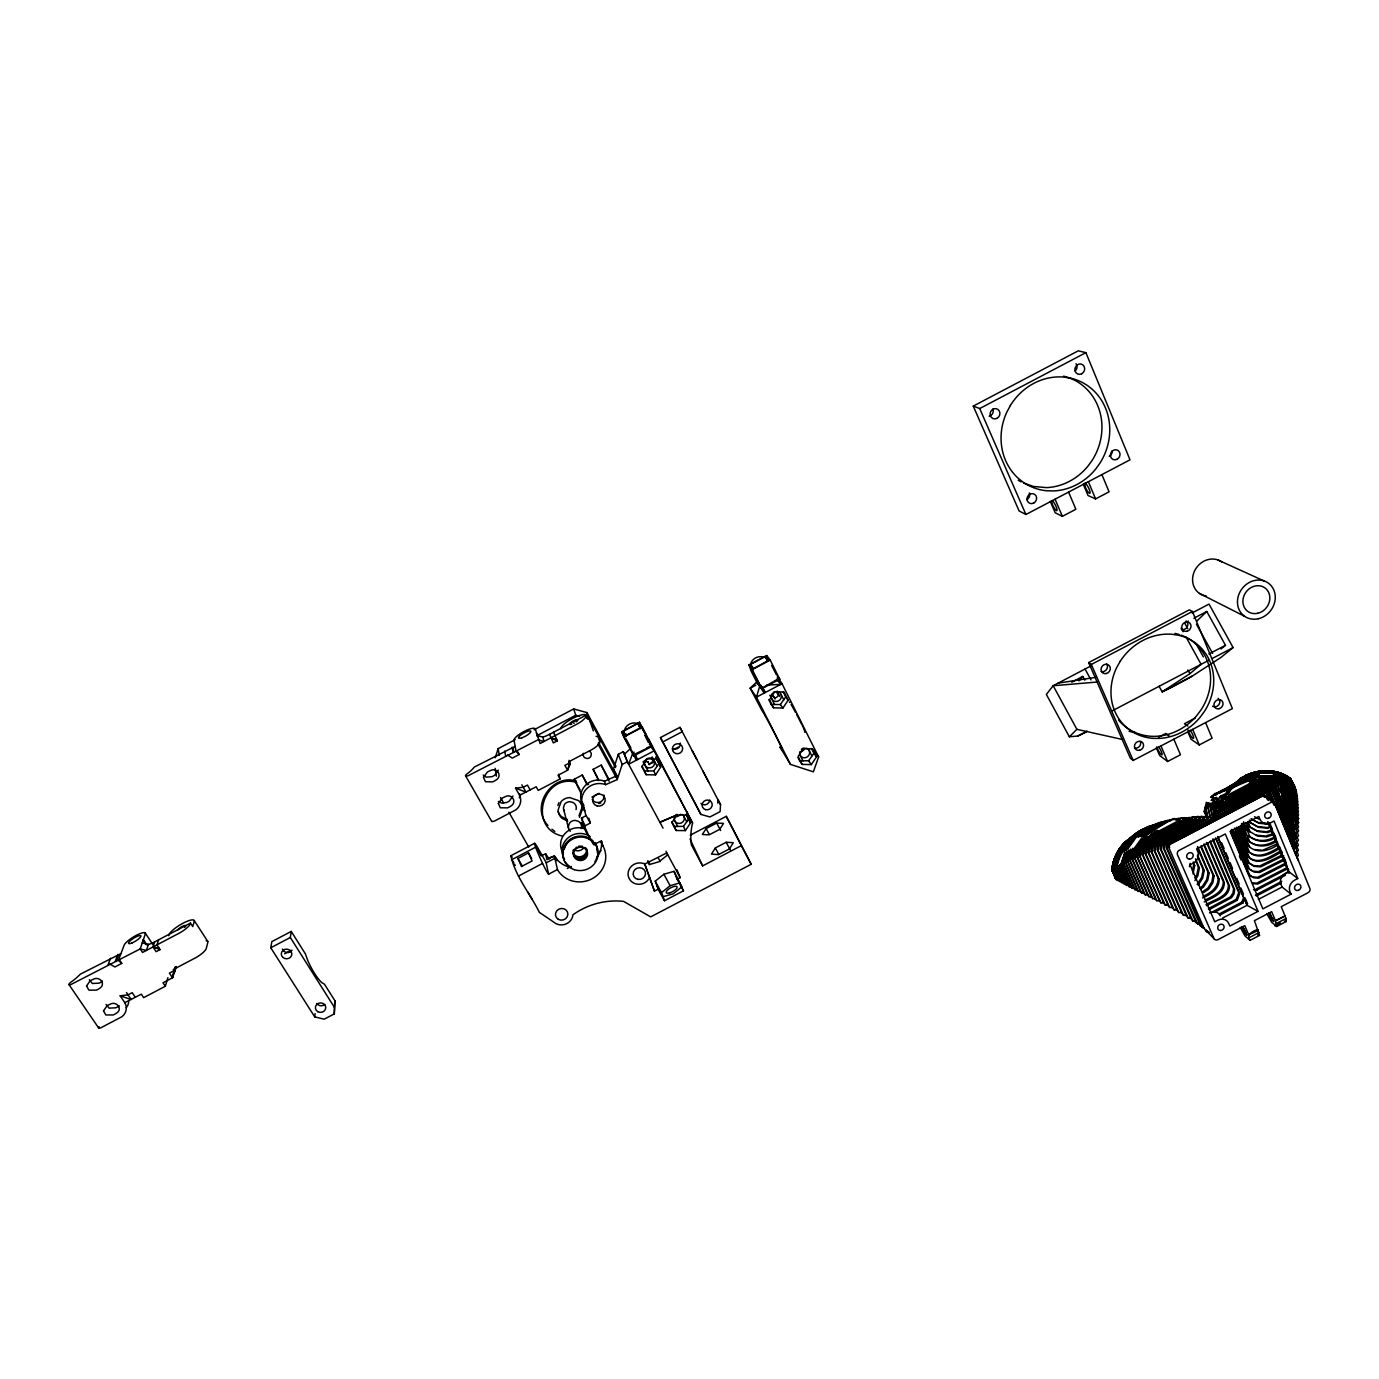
<?xml version="1.0" encoding="UTF-8"?>
<svg xmlns="http://www.w3.org/2000/svg" width="1379" height="1379" viewBox="0 0 1379 1379"><rect width="100%" height="100%" fill="white"/><g stroke="black" fill="none" stroke-linecap="round" stroke-linejoin="round"><path stroke-width="1.5" d="M510.851 855.773C515.367 876.561 530.122 893.626 539.413 912.415L553.789 922.155A11.36 10.601 -13 0 0 572.94 914.829A68.312 63.141 -16.3 0 1 623.532 901.366L650.698 916.88L751.193 864.271L726.268 816.316L690.327 835.174M334.287 1013.91L334.856 1000.671L324.53 984.278L321.6 982.486A21.168 4.654 61.8 0 1 307.776 960.525L305.362 953.837L291.245 931.428L271.835 941.633L270.767 947.769L314.74 1016.892L324.203 1019.184L334.287 1013.91L334.856 1000.671M766.793 685.07L780.738 684.38L777.411 680.037L777.463 676.899L782.031 683.708L818.626 756.95L813.369 771.826L790.477 764.397L779.945 746.918L781.634 749.435A23.064 0.879 62.4 0 0 775.791 735.817A23.064 0.879 62.4 0 0 761.794 710.271L750.159 688.173L756.675 682.036L751.124 671.039A9.998 9.584 -39.7 0 1 763.139 657.059M548.618 874.183L546.118 862.478L537.913 848.016C527.364 829.693 544.774 870.666 548.618 874.183L557.444 869.546A25.736 24.27 -14.5 0 0 591.281 879.164A25.736 24.27 -14.5 0 0 603.571 847.085L600.399 841.259L594.09 844.586C593.28 846.913 577.129 811.335 582.714 818.816M1168.823 844.913L1169.53 847.895A3.43 3.034 -42.8 0 1 1171.305 843.5L1261.906 796.2A3.465 3.017 -45.7 0 1 1266.112 797.476L1260.802 795.528L1170.409 842.724L1168.823 844.913L1168.737 847.447L1203.919 928.015L1200.385 925.912L1199.196 922.93M717.787 803.216L718.011 799.768L720.545 804.698L720.097 811.645L709.961 816.954L700.911 814.42L660.438 737.575L679.968 727.319L720.545 804.698M1115.783 861.272A48.558 42.852 -41.6 0 0 1113.025 871.218L1116.059 879.543L1111.905 869.977A45.093 39.836 -41.6 0 1 1137.675 834.019M168.738 935.738L168.859 935.376A14.755 3.603 -31.6 0 1 179.132 925.464L179.253 925.378A60.676 14.342 -31.4 0 0 180.701 924.516A14.755 3.603 -31.6 0 1 194.215 921.517L192.767 926.602L190.474 923.085L154.655 941.891A12.187 2.948 -31.7 0 1 148.794 944.322L148.329 944.425A12.187 2.948 -31.7 0 1 145.553 943.65L145.571 943.443M109.906 964.042L114.922 966.972L121.783 963.369L118.37 960.387L124.179 945.132A12.411 2.93 -31.7 0 1 136.245 935.358A12.411 2.93 -31.7 0 1 145.295 934.031L140.193 948.924L71.346 984.313A5.068 1.189 -32.2 0 1 69.019 984.175A5.068 1.189 -32.2 0 1 72.811 980.814A28.718 6.671 -32.2 0 0 80.344 974.16L120.852 953.647M314.74 1016.892L315.101 1013.582M185.631 926.033L185.665 925.843A4.723 1.155 -31.6 0 0 182.062 926.567A4.723 1.155 -31.6 0 0 177.632 930.067M334.304 1007.204L290.331 937.496L291.245 931.428M576.06 809.628L576.301 808.025A6.688 6.378 -13.7 0 0 573.199 802.578L570.01 801.699A6.274 5.981 -13.7 0 0 564.373 804.715L563.459 807.818A6.688 6.378 -13.7 0 0 564.27 810.955M581.335 828.555L581.593 826.9A6.895 6.55 -14.1 0 0 578.404 821.315L575.112 820.402A6.481 6.137 -14.1 0 0 569.32 823.522L568.372 826.711A6.895 6.55 -14.2 0 0 570.216 831.261M583.283 753.313L583.11 754.347A4.292 4.12 -16 0 0 585.041 757.898L587.075 758.484A4.016 3.861 -16 0 0 590.695 756.588L591.315 754.589A4.292 4.12 -15.9 0 0 589.385 751.055M1203.833 844.999L1218.157 878.389C1218.209 887.404 1210.676 893.178 1203.04 896.229M1204.005 843.862L1219.191 879.268C1219.277 889.024 1210.572 894.575 1202.54 897.901M625.79 736.42L626.238 734.059M1200.85 846.878L1213.089 875.337L1211.848 881.888L1207.866 888.128L1202.678 891.696M1201.057 845.81L1214.106 876.199L1212.865 882.75L1208.883 889.007L1203.677 892.575M1197.403 847.585L1208.107 872.442L1206.728 879.492L1202.454 886.232L1199.678 888.179M1197.575 846.499L1209.124 873.303L1207.745 880.354L1203.453 887.111L1200.678 889.059M1197.351 856.169L1203.195 869.718L1201.712 877.216L1197.162 884.439M1197.524 855.066L1204.212 870.563L1202.712 878.078L1198.144 885.318M1196.196 861.961L1198.403 867.15L1196.8 875.079L1194.869 878.147M1195.49 858.841L1199.402 867.994L1197.799 875.941L1194.903 880.543M1192.439 870.976L1193.714 864.719L1194.714 865.581L1192.99 873.924M1189.422 866.788L1190.129 863.306M99.15 1026.648A5.016 1.293 -32.7 0 0 101.029 1027.7L121.904 1016.719A12.963 11.549 7.3 0 0 124.8 1002.671L141.313 994.173L143.64 997.655L165.325 986.261L163.015 982.779L172.478 977.797L175.047 967.213M175.167 967.231L172.478 977.797L169.393 973.126L174.013 970.713M1206.487 816.971L1204.177 811.524L1206.401 802.509L1212.951 803.957L1214.175 814.265L1211.158 803.871L1212.279 804.595L1213.124 803.319L1215.106 812.317M1207.452 817.713L1205.125 812.265L1205.987 808.801L1207.608 817.695M1207.349 803.302L1206.711 805.853L1207.849 803.457L1206.401 802.509M498.302 770.154L494.63 775.239A11.98 11.463 -4.4 0 1 491.889 776.687L486.235 777.17L483.202 775.05M512.971 796.011L509.299 801.061A11.911 11.36 -6.7 0 1 506.558 802.492L501.801 803.147L498.336 801.475M1139.519 855.618C1141.088 844.879 1147.949 835.467 1157.515 830.434C1147.052 835.76 1139.537 845.879 1137.761 857.514L1156.843 900.728L1159.48 900.728L1139.519 855.618L1160.98 902.883L1163.704 902.883L1142.312 854.584A27.115 23.943 -42.5 0 1 1159.394 830.813M1136.83 856.669L1139.709 846.447L1146.914 836.398L1138.244 847.844L1135.176 858.565L1152.827 898.677L1155.361 898.66L1136.83 856.669L1137.761 857.514M1134.245 857.721L1137.313 847.016L1144.725 836.674L1135.951 848.447L1132.693 859.617L1148.983 896.729L1151.396 896.678L1134.245 857.721L1135.176 858.565M190.474 923.085L190.112 924.309A12.514 3.051 -31.6 0 1 179.615 932.962L142.554 952.458L140.193 948.924L146.398 950.424L148.432 944.408L142.278 942.908M172.478 977.797L176.322 966.627L174.013 972.54A12.118 3.12 -31.9 0 1 173.375 972.867M1143.415 893.092L1145.277 894.85L1147.587 894.799L1131.78 858.772L1135.038 847.62M1129.435 859.841L1132.849 848.257L1128.108 861.737L1141.726 893.075L1143.915 893.006L1129.435 859.841L1130.349 860.686L1145.277 894.85M1130.349 860.686L1133.779 849.085L1142.191 837.346M758.691 684.277L759.691 686.242L756.45 697.153L790.477 764.397M165.325 986.261L167.893 977.677M1127.195 860.892L1130.746 849.068L1126.005 862.789L1138.347 891.368L1140.416 891.299L1127.195 860.892L1128.108 861.737M1127.936 848.774L1136.917 836.26L1147.69 828.348M1125.109 861.944L1128.711 850.102L1124.04 863.823L1135.141 889.765L1137.072 889.679L1125.109 861.944L1126.005 862.789M1123.144 862.978L1126.781 851.171L1122.213 864.857L1132.107 888.231L1133.9 888.145L1123.144 862.978L1124.04 863.823M1121.299 864.012L1124.971 852.274L1120.506 865.874L1129.263 886.766L1130.901 886.68L1121.299 864.012L1122.213 864.857M1122.885 850.998L1122.385 852.567L1132.228 838.846M495.216 757.76L498.164 748.642L515.16 739.713M1124.092 884.077L1117.559 867.856L1118.11 866.15L1125.454 883.991L1122.299 882.353M158.619 939.823L156.965 944.874L160.085 949.597L156.103 951.682L152.983 946.959L154.655 941.891M583.972 826.383L590.315 823.056L585.713 814.765L584.196 808.973A17.272 16.445 -16.7 0 1 605.64 784.668L617.24 779.583L613.448 769.172L618.292 754.33L623.308 751.693L628.617 764.259L654.146 750.848L642.769 727.957A9.963 9.584 -22.3 0 0 641.304 725.923M617.24 779.583L622.17 764.518L618.292 754.33M1119.938 854.222L1115.783 866.167A47.955 42.335 -41.8 0 1 1141.967 829.624M1121.782 882.836L1116.301 868.822L1116.8 867.357L1122.989 882.75L1120.007 881.112M1113.267 871.373L1117.748 857.342M1117.904 879.957L1120.713 881.595L1114.732 867.701L1118.921 855.049L1124.626 847.085M1119.662 881.664L1115.611 868.546M1118.059 855.894L1113.439 868.098A50.247 44.335 -41.7 0 1 1140.278 830.641L1148.293 826.435L1151.879 826.245M1114.594 869.718L1118.645 880.491L1116.99 878.888L1114.594 869.718L1112.681 867.977A36.268 32.096 -41.6 0 1 1136.244 835.088A34.975 30.959 -41.6 0 0 1113.025 867.529L1115.197 869.787M1113.784 870.838L1116.887 879.612L1112.164 868.77A39.008 34.492 -41.6 0 1 1134.693 835.76A26.115 23.15 -41.8 0 0 1127.712 840.363M1119.627 865.029L1128.091 885.301L1126.574 885.387L1121.851 874.838L1118.972 866.874L1119.627 865.029L1120.506 865.874M557.874 805.491L558.943 802.561M115.353 961.18L117.836 954.458M116.267 961.491L118.749 954.768M628.617 764.259L632.909 752.813L634.168 752.141M107.976 965.059L110.544 958.284M569.079 760.312L570.199 764.173L567.562 770.275L558.03 775.291L560.064 778.945L538.241 790.408L536.19 786.771L519.59 795.321A12.601 11.997 -7.5 0 1 515.867 809.835L494.854 820.884A4.826 1.362 -29.5 0 1 491.613 820.867M1205.315 807.422L1206.229 805.491L1205.487 808.422L1205.315 807.422L1207.711 816.075M1206.263 808.163L1208.435 803.888L1207.314 806.198L1210.159 816.764L1208.28 806.939L1209.59 804.233L1212.831 803.233M1211.158 803.871L1210.228 805.75L1212.193 815.506L1209.659 804.25L1207.849 803.457M1215.657 811.145L1214.365 802.716L1213.124 803.319M649.612 877.544L649.026 878.664A11.325 10.636 -19.1 0 1 634.219 883.318A11.325 10.636 -19.1 0 1 628.979 869.735A11.325 10.636 -19.1 0 1 643.131 863.375L644.803 864.047L654.439 891.144L658.162 889.196L655.232 881.164L663.868 874.252L674.038 871.321L683.467 890.834L664.488 900.763L658.162 889.196M1217.071 808.094L1215.864 802.164L1216.95 802.492L1218.312 808.128M1195.955 920.603L1194.524 920.465L1195.748 922.499L1199.902 924.619L1166.272 847.74L1166.668 844.327L1168.892 841.242L1212.624 818.454L1211.589 817.661L1214.813 815.972L1215.864 816.764L1259.579 793.89L1263.164 793.959L1266.887 796.579L1268.49 800.458M1212.848 817.023L1215.416 818.73L1260.682 794.666L1264.267 794.735M1268.508 798.251L1266.87 794.287A9.601 8.377 -45.6 0 0 1254.873 794.08L1217.088 813.8L1214.589 813.765L1212.831 817.592L1209.073 816.644L1207.59 817.419L1208.625 818.212L1170.874 837.932A9.532 8.412 -42.8 0 0 1163.393 848.309L1195.524 921.396L1193.007 921.155L1189.956 917.414L1190.939 918.328L1188.233 918.138L1185.302 914.518L1186.285 915.432L1183.475 915.277L1180.665 911.76L1181.648 912.674L1178.786 912.553L1176.063 909.14L1177.045 910.054L1174.184 909.968L1171.529 906.641L1172.495 907.554L1169.668 907.485L1167.099 904.262L1168.047 905.158L1165.272 905.141L1162.756 902.004M1215.864 816.764L1255.959 794.856A9.601 8.395 -45.6 0 1 1267.973 795.062L1270.421 801.009M1235.515 783.875L1225.276 789.184L1229.223 788.34L1227.999 787.65A26.304 23.047 -45.2 0 1 1237.084 782.772M1227.844 787.909L1230.43 787.668L1229.465 786.823A27.287 23.891 -45.2 0 1 1236.756 782.686M1229.189 787.288L1231.619 786.995L1230.895 786.03A28.304 24.77 -45.3 0 1 1236.342 782.772M1274.11 805.336L1268.163 792.753A12.273 10.704 -45.6 0 0 1253.632 792.494L1218.519 810.818L1215.813 810.904L1213.554 814.593L1214.589 815.385L1216.054 813.007M1217.088 813.8L1254.718 793.253A12.273 10.722 -45.6 0 1 1269.266 793.528M1230.516 786.668L1232.809 786.323L1232.257 785.272A29.373 25.701 -45.3 0 1 1235.86 782.996M715.339 847.947L711.461 854.118L718.511 854.618L729.474 848.878L733.266 842.69L726.199 842.259L715.339 847.947L718.838 854.532M1215.52 814.92L1214.571 812.145L1217.174 808.077L1220.053 807.904L1252.597 790.908A14.928 13.032 -45.6 0 1 1269.542 791.218L1298.501 860.634M1218.519 810.818L1253.683 791.684A14.945 13.049 -45.6 0 1 1270.645 791.994M1234.222 785.013L1233.033 785.358L1235.205 784.979L1234.791 783.841M706.151 828.589L702.342 834.485L709.134 834.864L719.769 829.296L723.51 823.401L716.684 823.073L706.151 828.589L709.134 834.192M1212.641 911.778L1236.187 899.401L1238.704 892.609L1215.382 837.863M1214.365 912.312L1237.239 900.297L1239.773 893.489L1216.416 838.691M1235.963 783.169L1235.429 783.996L1236.653 783.651M1219.26 913.932L1241.824 902.159L1243.634 897.695L1218.036 837.553M1220.277 914.846L1242.893 903.055L1244.685 898.591L1247.099 905.279L1222.449 918.121M655.542 774.895L660.696 767.069L656.421 759.053L646.975 758.864L641.838 766.707L646.13 774.705L655.542 774.895L653.836 770.93L659.059 763.397L655.646 757.019M1220.053 807.904L1252.804 790.15A17.548 15.324 -45.5 0 1 1272.093 790.495L1296.881 850.912L1298.415 855.342L1296.743 857.841M671.866 821.798L674.365 826.469L683.484 826.349L688.673 818.971L686.173 814.299M690.483 822.953L686.311 815.11L677.003 814.972L671.883 822.677L676.089 830.503L685.38 830.623L690.483 822.953L689.276 820.298M768.792 699.67L771.223 704.514L780.342 704.531L785.72 696.912L783.289 692.051M782.91 708.048L788.167 700.153L784.099 692.017L774.757 691.775L769.499 699.687L773.585 707.806L782.91 708.048L780.342 704.531M798.01 757.657L799.613 760.812L808.594 760.76L813.938 753.296L811.559 748.556M811.317 764.604L816.54 756.864L812.559 748.9L803.336 748.711L798.113 756.485L802.113 764.414L811.317 764.604L808.594 760.76M1219.208 805.974L1222.294 801.544L1216.916 807.439L1219.26 809.645M1216.743 810.559L1215.709 809.766L1218.64 805.319L1220.622 804.285L1221.673 805.06L1252.063 788.65A20.116 17.548 -45.5 0 1 1273.558 789.047L1298.397 850.171L1296.674 852.687M578.99 815.834L582.11 807.267A12.79 12.187 -13.7 0 0 580.163 801.423M579.421 817.419L582.576 808.818A12.825 12.204 -13.7 0 0 578.542 800.596L569.665 797.562A11.997 11.411 -13.7 0 0 561.15 801.527L558.03 810.162A12.825 12.204 -13.8 0 0 562.098 818.368L567.769 821.126M1219.467 803.043L1223.294 797.648L1225.69 796.39M1220.501 803.819L1223.983 798.906L1221.708 800.096L1218.174 805.198L1220.725 806.887M1122.437 848.154L1124.902 844.724M1127.35 842.414L1129.797 839.001L1136.244 835.691M1123.816 847.861L1126.126 844.637M1121.058 852.653L1131.504 837.932L1134.848 836.295M1155.964 825.176C1136.348 827.262 1121.92 847.689 1117.18 865.185A46.696 41.215 -41.9 0 1 1142.95 829.227M1131.125 841.604L1124.075 851.446C1130.694 839.104 1142.312 826.59 1156.653 824.314M1133.435 838.466L1135.624 835.415M1296.708 842.776L1298.466 840.311L1275.368 785.599A24.977 21.805 -45.5 0 0 1249.788 785.116L1226.724 797.165L1250.391 784.617A27.321 23.857 -45.5 0 1 1277.902 785.134L1298.518 835.622L1296.777 838.036L1275.368 785.599M1219.639 805.474L1218.777 802.044L1222.259 801.096M1222.104 799.027L1226.431 793.097L1229.034 791.77M1223.139 799.803L1227.379 793.994L1224.862 795.304L1220.777 800.992L1221.811 801.768M1228.534 794.632L1249.977 783.427A29.58 25.805 -45.4 0 1 1279.298 783.979L1298.587 831.106L1296.846 833.45M1216.95 802.492L1218.777 802.044M1224.724 795.442C1231.843 784.082 1246.409 780.428 1258.32 776.049C1247.857 780.255 1234.912 783.117 1228.31 792.925M1228.172 793.011L1230.568 789.805M1233.515 786.306L1247.702 778.911L1258.82 775.05C1247.081 778.928 1232.895 782.651 1226.017 793.821L1227.051 794.58M1298.639 822.608L1297.001 824.763L1279.522 782.169L1270.542 778.135L1258.941 777.911L1272.455 777.773L1281.901 781.962L1298.639 822.608L1296.398 821.039M1288.193 795.011L1281.987 780.359L1298.639 818.643L1297.053 820.695L1284.418 789.684M1215.864 802.164L1215.071 802.923L1216.967 811.145M1297.087 816.799L1298.587 814.868L1284.245 780.324L1272.851 775.153L1285.297 779.669L1298.501 811.266L1297.07 813.093M1229.723 789.65L1235.256 782.617L1246.702 776.549M1230.878 788.512C1243.772 770.568 1272.334 766.896 1290.623 778.635L1294.605 786.168M1233.154 786.047C1242.255 773.309 1260.63 770.051 1275.196 772.516M1296.932 806.267L1298.208 804.664L1287.159 778.67L1275.454 773.533L1287.952 778.325L1297.984 801.664L1296.777 803.147M1234.257 785.134C1243.168 772.343 1261.682 769.775 1275.971 772.378M1234.084 785.84L1240.117 778.48L1245.461 775.688A47.024 41.025 -45.2 0 1 1287.038 776.498L1290.692 779.014L1294.709 786.513L1292.571 786.082M1296.588 800.216L1297.691 798.855L1288.641 778.084L1276.282 773.257L1287.952 778.325M1297.346 796.252L1296.329 797.493L1287.538 777.36L1289.244 777.963L1297.346 796.252L1295.122 794.752M1239.669 780.273L1242.151 777.308M1296.019 794.959L1296.932 793.856L1293.571 785.53L1289.744 777.963L1288.193 777.342L1290.951 782.91M1295.639 792.632L1296.467 791.649L1290.141 778.066L1276.73 773.033M1078.93 680.916L1082.774 676.434L1084.842 680.192M1295.312 787.874L1294.691 788.598L1289.71 778.29L1290.623 778.635M1293.312 786.116L1288.986 778.066M1090.686 666.074L1053.177 685.725L1046.351 694.43L1069.346 736.782L1076.896 729.336L1122.161 739.42M1196.869 620.998L1206.78 611.483L1225.5 645.303L1221.036 649.026M624.601 754.106L630.961 748.039L626.118 739.023M1216.312 797.252L1214.916 798.562L1210.796 797.321L1214.744 793.563L1218.915 792.77M1212.537 796.459L1214.209 794.873L1210.796 797.321M1215.709 794.287L1214.709 795.235L1216.416 794.149L1214.744 793.563M1216.899 800.199L1215.468 801.544L1211.348 800.32L1214.003 797.786M1219.691 802.819L1216.071 801.733L1222.053 800.699L1215.52 798.734L1221.57 797.734L1219.726 797.165L1220.57 796.631L1224.293 796.7M1211.314 803.871L1214.382 800.94M1215.468 801.544L1212.951 803.957M1216.071 801.733L1217.502 801.027M1159.067 686.259L1162.135 691.844L1189.922 673.676L1201.092 664.333L1186.095 637.132M1192.111 612.948L1209.021 604.088L1233.102 647.578L1220.984 657.421L1192.232 676.106A23.064 1.103 -28.3 0 1 1162.135 691.844L1192.232 676.106M664.488 900.763L661.489 892.627L670.108 885.697L680.261 882.784M1132.952 837.898L1137.468 834.381M102.477 981.107L101.701 981.727A12.359 11.032 9 0 1 98.96 983.158L92.359 983.486L89.307 979.745M1129.194 840.707L1132.193 838.398M119.163 1005.774L118.387 1006.377A12.256 10.929 7.7 0 1 115.664 1007.808L109.113 1008.135L106.08 1004.446M1131.09 839.415L1137.847 834.278M1135.555 836.329L1143.88 830.02M1155.119 829.055C1120.472 852.98 1176.666 814.213 1174.58 818.902L1178.183 818.902M1138.382 834.623L1144.949 829.693L1158.619 822.642L1164.927 822.453M1144.484 830.641L1134.814 837.846L1125.867 850.343C1132.866 837.708 1145.259 825.176 1160.118 823.384M1137.847 836.26L1147.328 829.262L1161.549 821.798M1149.052 828.314L1137.83 837.07L1148.621 829.158L1164.617 820.988L1170.633 820.884M1150.482 828.383L1139.657 836.657L1149.983 829.124L1162.514 822.591M1215.916 793.77L1219.26 791.649L1220.225 792.356L1211.986 796.304M1216.433 794.787L1215.261 794.442L1221.484 790.563L1225.741 790.65M1215.261 794.442L1222.466 791.287L1221.484 790.563M1219.726 797.165L1223.88 797.045L1220.794 796.114L1222.294 795.2L1226.138 795.269M644.889 735.748L646.113 734.99L643.148 730.077M1217.898 793.028L1223.673 789.512L1224.655 790.236L1217.898 793.028L1219.105 793.39M1220.449 792.787L1219.174 792.408L1225.793 788.495L1226.776 789.219M1127.522 841.897L1130.866 839.949M1219.174 792.408L1221.76 792.184L1220.432 791.77L1227.844 787.512L1231.602 787.581M1220.432 791.77L1225.948 789.891M1223.052 791.563L1221.673 791.15L1229.861 786.564L1233.688 786.633M1221.673 791.15L1224.328 790.925L1222.88 790.495L1231.792 785.634M1222.88 790.495L1230.999 787.34M637.994 723.389L640.028 727.991L625.187 735.886L623.291 731.215L637.994 723.389L640.873 728.784M750.538 664.368L765.276 656.525L768.413 660.558L753.537 668.47L750.538 664.368L753.262 669.746M1225.569 790.288L1224.087 789.839L1233.688 784.737M1224.087 789.839L1233.119 786.289M973.264 406.098L1078.24 350.835L1085.894 352.645L1130.004 459.828L1025.924 514.505L1019.098 510.954L973.264 406.098L979.711 408.546L1025.924 514.505M979.711 408.546L1085.894 352.645M1129.039 839.483L1135.848 835.898L1132.435 837.57M534.035 729.784L573.681 708.944L586.902 712.581L616.017 766.259M515.057 746.435L474.342 767.052A27.614 6.998 -29.4 0 1 468.498 772.826A4.878 1.258 -29.3 0 0 465.55 775.739A4.878 1.258 -29.3 0 0 468.791 775.412L538.017 739.816L543.964 741.488L542.843 737.11L536.948 735.455M536.603 735.834L575.75 715.253L579.576 716.304M542.843 737.11L543.257 736.972A11.842 3.051 -28.6 0 0 549.6 734.317L585.644 715.373L587.644 719.08L586.368 715.408A14.376 3.741 -28.5 0 0 570.165 719.804A59.125 14.859 -28.5 0 1 568.769 720.631L568.648 720.717A14.376 3.741 -28.5 0 0 560.943 728.767M517.108 750.814L519.193 754.503L512.281 758.14L507.593 755.02M553.582 732.232L557.323 740.833L553.324 742.936L549.6 734.317M639.425 722.355L621.67 731.784L623.808 737.076L633.909 755.847L651.802 746.453L639.425 722.355L651.802 746.453M766.655 655.525L748.866 664.971L761.863 688.673L779.79 679.244L770.206 660.076L766.655 655.525L768.31 658.817M765.466 656.766L767.327 660.489M623.411 731.508L625.118 735.3L623.946 732.421M640.08 727.336L638.649 724.596M623.808 737.076L641.735 727.543M748.866 664.971L752.244 669.608L770.206 660.076M644.838 735.662L646.113 734.99M1050.333 501.473L1055.194 512.764L1062.399 516.332L1075.879 509.265L1068.587 492.096M1083.239 484.184L1088.031 495.526L1095.598 498.905L1109.078 491.82L1101.89 474.6M581.197 793.701L574.216 779.273L582.266 775.05L587.592 784.737L588.574 784.22M598.658 780.583L593.125 769.344L601.192 765.104L608.897 779.238M755.813 685.191L750.159 688.173L756.45 697.153L782.031 683.708L777.411 680.037M648.337 742.23L649.612 741.557L650.664 746.591L654.146 750.848L692.586 823.022A61.434 57.608 -28.4 0 0 691.344 844.793L702.652 865.891L741.385 845.603L726.268 816.316M757.709 684.208L756.675 682.036L759.691 686.242L760.949 685.57L765.379 692.448L760.812 685.363M650.095 746.884L635.029 754.054M763.156 687.518L777.584 679.192M270.767 947.769L290.331 937.496M662.541 742.057L682.243 731.732L679.968 727.319M622.17 764.518L627.307 761.829L623.308 751.693M598.434 779.049L597.469 779.549A5.033 4.809 -16.3 0 1 597.728 780.1M284.557 953.768L291.072 950.355M673.297 749.693L678.209 747.125M652.819 760.656A5.12 4.895 -22.8 0 1 649.061 764.069L653.749 762.397L651.698 758.071L652.612 759.795M591.919 797.114L599.176 793.304M586.299 815.558L581.593 818.023L582.662 820.712M534.621 843.276L510.885 855.721L512.264 857.135M511.454 859.858L535.311 847.344M528.485 852.894L532.07 860.961L521.469 866.512L517.935 858.445L528.485 852.894L531.673 858.496M541.844 855.652L545.619 853.67A33.32 31.527 -14.1 0 0 549.221 858.738M565.235 861.892A17.668 16.669 -14.5 0 0 571.492 867.512A25.218 23.839 -14.2 0 1 554.306 855.79L546.911 859.686L545.619 853.67M518.504 876.061L542.516 863.461M546.205 862.84L554.892 858.29M567.321 868.46L571.061 866.495M597.262 852.756L601.003 850.791M1088.634 662.592L1189.319 609.846L1192.421 611.5L1232.378 708.599L1133.193 760.45L1130.384 758.26L1088.634 662.592L1091.323 664.454L1133.193 760.45M683.467 890.834L677.192 879.233L680.157 877.682L676.968 869.77M1091.323 664.454L1192.421 611.5M1071.742 682.209L1082.774 676.434M1188.353 621.136L1184.664 623.067L1187.767 628.703M1193.869 618.24L1206.78 611.483M1208.883 654.008L1225.5 645.303M1112.594 710.65L1208.625 660.386M1212.4 658.421L1233.102 647.578M1069.346 736.782L1077.723 736.024L1087.117 731.111M1158.498 737.282L1165.789 733.473L1169.185 735.886M1195.369 717.994L1184.44 723.716L1187.905 726.078M1156.343 747.832L1159.653 755.52L1167.617 761.484L1180.476 754.761L1173.839 739.196M1187.698 731.439L1190.956 739.161L1199.247 744.936L1212.107 738.213L1205.591 722.613M1140.399 830.796L1139.571 831.227A51.264 45.231 -41.7 0 0 1112.491 869.029L1115.025 876.785M1142.898 830.434L1149.224 827.228M1242.203 778.566L1246.513 776.429M1146.087 829.434L1154.102 825.263M1238.859 780.997L1245.271 777.635M1234.929 784.754L1247.461 778.221L1259.32 774.171L1246.633 778.17M1165.583 821.781L1151.431 829.175L1141.691 836.226L1151.982 828.52L1167.823 820.246L1171.702 820.195M1168.789 821.039L1152.93 829.313L1143.794 835.864L1153.534 828.745L1171.15 819.54L1178.649 819.505M1179.269 819.126L1181.786 817.799L1189.336 818.73M1183.148 818.609L1189.663 817.471M1191.128 817.816L1193.266 816.696L1198.661 816.971M1202.16 816.833L1197.213 816.506L1195.214 817.54L1196.231 818.35L1166.203 834.019A17.41 15.376 -42.7 0 0 1154.223 850.688L1181.648 912.674M1196.231 818.35L1165.496 833.847A19.978 17.634 -42.6 0 0 1152.103 852.463L1178.786 912.553M1221.673 805.06L1251.718 789.374A17.531 15.307 -45.6 0 1 1270.99 789.736L1272.093 790.495M1205.677 816.799L1201.178 816.42L1199.351 817.385L1200.368 818.178L1167.858 835.157A14.824 13.083 -42.7 0 0 1157.309 849.826L1186.285 915.432M1200.368 818.178L1167.186 834.847A17.444 15.393 -42.6 0 0 1155.171 851.532L1183.475 915.277M1209.159 816.885L1205.143 816.471L1203.488 817.333L1204.505 818.143L1169.426 836.45A12.187 10.756 -42.7 0 0 1160.377 849.016L1190.939 918.328M1204.505 818.143L1168.84 835.984A14.841 13.1 -42.7 0 0 1158.257 850.671L1188.233 918.138M1208.625 818.212L1170.409 837.277A12.204 10.773 -42.7 0 0 1161.342 849.86L1193.007 921.155M1212.624 818.454L1171.857 838.76A9.55 8.429 -42.8 0 0 1164.376 849.154L1197.748 924.344M1171.392 843.569L1261.906 796.304L1264.44 796.355M1275.523 836.329C1267.439 841.569 1256.614 842.19 1248.874 835.95C1255.597 841.621 1265.215 843.086 1273.093 838.966M1275.868 840.242C1267.766 845.672 1256.683 847.585 1248.684 840.914L1247.219 837.449M1276.92 843.965L1262.647 850.274L1254.718 849.567M1277.833 844.879C1269.145 850.826 1257.096 854.153 1248.529 846.068L1240.359 826.607M1279.126 847.24C1270.111 852.567 1257.993 859.72 1248.409 851.412L1238.721 828.365M1279.85 848.257C1270.662 854.118 1257.786 860.53 1248.409 851.412M1281.263 850.705C1271.472 855.48 1258.958 865.96 1248.357 856.928L1236.325 828.348M1281.746 851.86C1271.955 857.204 1258.613 866.926 1248.357 856.928M1281.539 855.29L1259.579 866.046L1253.27 865.529L1248.374 862.633L1235.084 831.089M1283.625 855.618L1260.665 866.891L1254.338 866.374L1248.374 862.633M1205.384 899.918C1213.175 896.212 1223.518 891.903 1223.276 881.646L1206.522 842.517M1283.711 859.065L1258.579 871.614L1252.89 871.166L1248.495 868.494L1231.947 829.262M1204.246 901.935C1212.434 897.643 1224.5 893.799 1224.311 882.508L1207.539 843.345M1285.4 859.617L1259.648 872.476L1253.959 872.028L1249.564 869.339L1232.998 830.072M1205.953 904.676C1213.951 899.384 1228.465 897.195 1228.43 885.077L1210.072 842.138M1285.952 862.961L1257.614 877.32L1252.597 876.941L1248.719 874.493L1242.927 860.806M1206.659 905.727C1214.709 900.332 1229.465 898.212 1229.482 885.956L1210.262 841.018M1285.676 864.53L1258.699 878.182L1253.666 877.802L1249.788 875.372L1230.757 830.313M1208.383 908.606L1230.464 896.85L1232.998 892.954L1233.602 888.731L1212.762 839.932M1286.452 867.925L1256.734 883.146L1252.408 882.836M1209.038 909.709L1231.499 897.746L1234.05 893.851L1234.636 889.61L1212.968 838.794M1297.742 878.526L1288.676 871.545L1285.693 873.097A8.826 7.619 -43.4 0 0 1280.953 884.301L1282.091 887.042L1291.072 894.161L1262.871 908.864L1230.154 831.416L1258.803 816.471L1259.992 819.316A9.067 7.895 -45.2 0 0 1270.99 822.608L1274.024 821.022L1297.742 878.526L1294.743 880.095A8.912 7.688 -43.3 0 0 1289.917 891.386L1291.072 894.161M1288.969 871.976L1255.976 889.076L1257.062 889.972L1285.435 875.269M1281.78 881.336L1255.424 895.074L1256.51 895.954L1281.022 883.181M1258.372 899.401L1282.091 887.042M1258.062 911.364L1229.878 926.05L1228.689 923.309A8.877 7.705 -40.9 0 0 1217.795 920.207L1214.778 921.775L1190.077 864.823L1193.128 863.237A9.015 7.929 -42.7 0 0 1197.851 851.757L1196.627 848.912L1225.276 833.967L1258.062 911.364L1247.047 905.313L1217.76 836.467M1248.547 934.686C1273.351 925.068 1241.962 930.687 1250.012 940.375L1259.544 935.41L1254.407 920.672L1271.662 911.674L1275.541 920.913L1285.125 915.932L1275.334 920.741L1276.713 926.481L1271.524 922.103L1266.749 913.553M1249.702 937.392L1259.268 932.411M1276.471 923.447L1286.038 918.466L1281.246 906.675L1307.981 892.747A3.43 2.948 -43.3 0 0 1309.843 888.421L1275.075 803.785A3.499 3.051 -45.6 0 0 1270.835 802.509L1179.286 850.291A3.465 3.051 -42.7 0 0 1177.476 854.721L1213.916 938.409A3.413 2.965 -40.6 0 0 1218.105 939.582L1244.823 925.671L1248.753 934.876M1274.817 925.947L1280.505 922.982M1276.713 926.481L1286.245 921.5L1286.038 918.466M644.803 864.047L666.746 852.894L680.157 877.682M1214.916 818.643L1169.875 842.069L1167.651 845.172L1167.255 848.585L1202.402 927.774M1211.348 800.32L1214.916 798.562M1215.52 798.734L1216.899 798.062M1136.279 835.536L1132.435 837.346L1133.314 838.122M582.145 803.561A17.169 16.376 -16.6 0 1 604.467 781.186L615.982 776.153M659.972 822.418L677.003 814.972L659.817 822.143M1246.202 776.894L1258.579 772.723L1273.61 772.481M1247.064 777.17L1257.993 773.516M1246.875 776.808L1259.941 772.499M1273.248 833.571L1265.543 836.088L1256.321 835.174M1274.334 834.381L1266.629 836.898L1257.407 835.984L1249.115 831.175L1246.65 825.59M1254.321 774.084L1260.044 772.223M1247.478 780.842C1284.056 767.241 1224.69 789.34 1227.999 791.012L1223.414 797.183L1224.449 797.958M649.268 743.936L650.647 743.488M1220.794 796.114L1225.707 795.717M646.975 747.763L650.664 746.591M1248.46 775.791L1260.113 772.068M1272.421 829.813L1266.422 831.727L1256.855 830.744L1249.357 826.607L1247.65 822.78M1271.507 831.261L1267.508 832.537L1257.941 831.554L1250.425 827.4L1247.84 821.643M1248.305 775.774L1254.218 773.895M1270.542 826.538L1267.249 827.555L1257.372 826.521L1249.615 822.229L1258.458 827.314L1268.335 828.365M1231.792 786.013L1234.015 785.651M1234.239 784.685L1235.498 784.341M1220.243 797.062L1223.949 796.355M1058.072 683.157L1095.771 677.33M124.8 1002.671L120.18 995.828L128.04 994.845L132.194 992.673L135.314 997.31M519.59 795.321L515.539 788.15L523.244 787.254L527.433 785.065L530.174 789.926M648.182 762.122L646.613 761.604A5.085 4.878 -22.8 0 1 644.131 760.898M773.033 695.74L775.067 698.722L773.033 695.74L771.844 695.861A5.102 4.878 -38.3 0 1 770.551 695.671M774.722 698.05L774.826 698.033A5.137 4.895 -38.3 0 0 778.635 694.602L776.929 692.31A5.102 4.878 -38.3 0 0 777.204 691.034M1223.518 794.718L1224.483 794.149M1097.115 682.036L1053.177 685.725L1076.896 729.336M1115.939 879.371L1112.905 869.994L1115.301 875.613M1115.68 878.647L1112.388 870.528A50.282 44.369 -41.6 0 1 1120.955 849.912M1179.166 819.712L1175.563 819.695L1178.131 818.316L1185.026 818.385M1180.114 819.919L1158.688 831.106A29.373 25.925 -42.4 0 0 1140.45 856.462M1270.455 772.55L1276.678 772.671M1259.82 772.912L1273.058 772.998M1273.213 776.773L1259.406 776.791L1271.352 777.032L1281.901 781.962M653.836 770.93L644.579 770.999L642.028 766.224M1193.231 817.144L1187.095 818.178L1192.732 818.333L1191.732 817.523M1253.459 889.714L1257.062 889.972M1253.477 883.715L1257.82 884.025L1288.072 868.511L1288.693 870.028M1268.025 823.591L1257.872 822.47L1251.494 818.954M1269.111 824.383L1258.958 823.263L1250.96 818.867M1211.589 817.661L1213.606 817.919M553.979 856.859L552.927 856.704A3.965 3.741 -12.2 0 0 549.342 858.583M576.353 780.962C551.824 773.412 529.708 806.508 547.963 825.469M576.801 782.462C542.947 772.343 527.123 827.728 562.029 836.019M1200.385 925.912L1203.298 926.395M1129.091 731.353L1135.331 732.542M1209.038 932.083L1205.263 929.705L1205.729 930.842A3.361 2.93 -40.7 0 0 1208.9 932.359M159.309 948.407L152.983 946.959L160.085 949.597M1284.314 921L1286.245 921.5M556.651 739.592L550.583 738.006L557.323 740.833M1213.468 802.526L1216.674 803.492M1211.589 804.319L1210.676 803.785M1225.276 789.184L1226.81 789.65M1257.7 934.859L1259.544 935.41M1250.012 940.375L1244.996 935.927L1240.238 927.377M120.18 995.828L131.16 999.499L126.472 992.518M567.355 819.54L561.701 816.782A12.79 12.187 -13.8 0 1 558.219 811.645M1290.692 779.014L1293.657 785.53M515.539 788.15L525.985 792.132L521.865 784.823M1278.592 773.412L1287.934 776.601A49.489 43.163 -45.1 0 0 1271.49 771.085M1289.313 777.859L1295.915 789.667L1293.709 788.185M519.193 754.503L516.056 751.348L514.039 740.178A12.032 3.051 -28.8 0 1 523.986 731.508A12.032 3.051 -28.8 0 1 535.293 729.008L540.085 743.522L577.405 723.906A12.187 3.172 -28.4 0 0 585.954 716.253L585.644 715.373M1276.316 772.343L1287.09 776.618M1287.159 778.67L1274.575 773.929L1286.262 779.118L1298.38 807.87L1297.018 809.594L1289.813 791.891M1286.262 779.118L1273.662 774.446L1285.297 779.669M1284.245 780.324L1273.937 775.894L1259.906 775.791L1272.127 776.032L1283.108 781.1M1023.804 483.098L1033.405 486.459L1046.609 487.614A57.435 52.695 -62 0 0 1088.307 465.706L1092.444 459.879A57.435 52.695 -62 0 0 1063.554 376.157M1295.312 825.038L1296.932 829.02L1298.622 826.779L1280.626 782.927C1271.541 776.394 1257.338 777.911 1249.615 782.341C1258.993 777.549 1270.645 777.722 1279.298 783.979M1217.64 559.857L1264.009 580.904M1199.454 593.435L1244.582 616.292M1254.511 816.713L1259.423 819.419M1248.684 840.914C1256.7 848.275 1268.456 846.913 1276.92 841.087L1279.212 847.12M1267.37 770.809A49.489 43.163 -45.1 0 0 1245.099 775.774A48.299 42.128 -45.1 0 1 1287.538 776.498L1290.434 778.29M1293.605 785.771L1294.709 786.513M1279.522 782.169L1280.626 782.927M1277.902 785.134L1276.799 784.375A27.287 23.822 -45.5 0 0 1249.322 783.858M1276.489 786.358A24.994 21.823 -45.5 0 0 1250.874 785.875L1225.017 799.682L1250.339 786.461A22.564 19.702 -45.5 0 1 1273.92 786.909L1298.432 845.172L1296.656 847.671L1295.536 844.569M1275.023 787.668A22.598 19.72 -45.5 0 0 1251.425 787.237L1223.328 802.319L1250.977 787.892A20.082 17.531 -45.5 0 1 1272.455 788.288L1273.558 789.047M1296.398 817.075L1298.639 818.643M1229.465 786.823L1230.844 787.271M1227.844 787.512L1228.844 788.236M1229.551 791.684L1228.517 790.925C1234.929 780.186 1248.357 776.377 1259.665 773.447L1247.254 777.635L1232.481 785.547L1227.276 792.304L1228.327 793.063M1220.156 802.664L1222.242 804.216M1249.115 831.175L1250.167 831.985L1246.064 822.453M1209.28 805.026L1210.228 805.75M1293.261 786.495L1289.727 779.238M1215.813 810.904L1217.898 812.49M1207.314 806.198L1208.28 806.939M1214.571 812.145L1215.623 812.955M1214.589 813.765L1216.674 815.368M1213.589 816.644L1215.657 818.247M1213.33 817.109L1215.416 818.73M1204.177 811.524L1205.125 812.265M1248.529 846.068L1249.598 846.896L1240.6 825.469M1209.073 816.644L1211.141 818.264M1205.143 816.471L1207.211 818.075M1201.178 816.42L1203.229 818.023M551.945 829.193L554.841 831.468M1197.213 816.506L1199.247 818.109M1193.266 816.696L1195.283 818.299M1273.076 918.845L1268.559 912.95L1271.317 919.483L1273.713 921.5L1269.421 913.174L1270.955 915.122M1218.157 878.389L1219.191 879.268M1213.089 875.337L1214.106 876.199M1208.107 872.442L1209.124 873.303M1263.336 795.58L1265.146 797.131M1241.824 902.159L1242.893 903.055M1203.195 869.718L1204.212 870.563M1198.403 867.15L1199.402 867.994M1236.187 899.401L1237.239 900.297M1160.377 849.016L1161.342 849.86M1157.291 849.826L1158.257 850.671M1154.223 850.688L1155.171 851.532M1246.357 932.756L1241.927 926.826L1244.72 933.342L1247.03 935.393L1242.755 927.067L1244.616 929.498M1174.184 909.968L1149.086 853.429A22.443 19.806 -42.5 0 1 1163.773 832.985L1192.128 818.609L1164.514 833.037A19.944 17.617 -42.6 0 0 1151.155 851.619L1152.103 852.463M1134.314 837.501L1133.452 836.725A29.149 25.822 -41.8 0 0 1118.024 852.843M1169.668 907.485L1146.121 854.411A24.839 21.926 -42.5 0 1 1162.066 832.244L1188.095 818.971L1162.807 832.175A22.409 19.789 -42.6 0 0 1148.138 852.584L1149.086 853.429M1165.272 905.141L1143.243 855.428A27.149 23.96 -42.4 0 1 1160.36 831.623L1184.13 819.402L1161.101 831.434A24.805 21.892 -42.5 0 0 1145.191 853.567L1146.121 854.411M1142.312 854.584L1143.243 855.428M1131.78 858.772L1132.693 859.617M1203.919 928.015L1202.919 927.084L1214.434 939.168M1198.903 923.689L1199.902 924.619M1194.524 920.465L1195.524 921.396M1159.48 900.728L1158.532 899.832L1160.98 902.883M1154.43 897.763L1155.361 898.66M1154.947 898.953L1156.843 900.728M1152.827 898.677L1150.465 895.798L1150.965 896.919M1117.18 865.185L1118.972 866.874M1147.587 894.799L1146.656 893.92L1148.983 896.729M1115.783 866.167L1117.559 867.856M1143.001 892.127L1143.915 893.006M1140.416 891.299L1139.502 890.438L1141.726 893.075M1141.088 830.106A49.144 43.37 -41.8 0 0 1114.542 867.15L1116.301 868.822M1138.347 891.368L1136.158 888.817L1136.52 889.627M1135.141 889.765L1133.331 888.024M1136.313 835.002A37.612 33.268 -41.6 0 0 1112.388 868.391L1114.249 870.718M1132.107 888.231L1130.297 886.49M1135.141 835.467A41.939 37.078 -41.6 0 0 1111.905 869.442L1114.99 876.182M1128.091 885.301L1127.177 884.439L1129.263 886.766M1111.905 869.977L1113.56 871.494M1126.574 885.387L1124.781 883.663M1117.748 879.647L1118.645 880.491M1115.266 877.527L1116.887 879.612M1115.042 878.078L1117.748 880.56M1118.593 720.097C1127.781 731.353 1142.553 737.213 1156.947 736.265A54.35 48.679 -49.1 0 0 1196.972 715.339L1201.006 709.909A54.35 48.679 -49.1 0 0 1180.958 635.116M771.602 665.419L776.48 674.934M777.584 676.382L779.79 679.244M777.842 679.054L778.514 679.933M538.396 736.972L536.31 733.076M785.72 696.912L788.167 700.153M781.014 694.275L783.789 699.808M813.8 750.348L818.626 756.95M813.938 753.296L816.54 756.864M809.301 750.728L811.852 755.916M753.865 674.831L752.986 672.383M762.501 687.104L763.139 688M774.515 704.393L769.878 695.171M771.223 704.514L773.585 707.806M800.268 755.468L802.992 760.88M799.613 760.812L802.113 764.414M68.984 984.623L98.667 1027.993M119.421 959.836L121.783 963.369M145.329 933.152L152.828 944.494M143.364 939.633L146.605 944.529M143.261 939.909L145.553 943.65M174.788 971.867L173.254 969.54L195.784 957.698A12.445 3.206 -31.8 0 0 206.143 948.959L207.815 942.478A14.704 3.758 -31.7 0 0 206.195 940.771M194.18 920.5L207.746 941.426M759.691 686.242L764.104 693.12M765.897 657.766L767.396 660.11M582.645 824.797L581.076 822.539L587.075 833.588M517.935 858.445L522.193 865.891M465.585 775.86L491.631 821.246M527.916 892.041L532.225 899.504M583.007 825.4L584.144 827.469M500.543 797.545L503.68 803.043M508.885 812.197L528.709 847.016M583.972 805.612L581.99 802.026L584.662 811.128L583.145 805.37M1196.455 624.187L1212.606 653.387M1196.076 643.752L1203.35 656.904M1181.079 628.066L1183.079 631.685M570.199 764.173L568.855 761.725L591.522 749.814A12.118 3.327 -28.5 0 0 599.968 742.074L598.279 737.351A14.307 3.896 -28.5 0 0 596.073 736.386M574.216 779.273L580.042 789.839M1187.888 670.004L1189.922 673.676M655.232 881.164L661.489 892.627M656.697 885.215L663.006 896.712L673.228 893.816L681.881 886.835L675.624 875.286M593.125 769.344L597.555 777.428M1085.049 669.022L1090.996 679.916M708.978 782.565L702.876 771.016M648.544 738.816L692.586 823.022M663.868 874.252L670.108 885.697M649.837 864.547L647.802 860.824L649.181 864.616L659.093 861.72L667.557 854.997L666.057 851.257M589.143 718.924L615.517 767.569M613.448 769.172L617.327 776.308M598.52 742.488L616.878 776.291M597.969 743.988L616.085 777.342M658.231 857.876L660.265 861.599M627.307 761.829L663.058 828.158M643.079 761.742L648.044 771.051M677.796 826.521L674.934 821.194M623.291 731.215L626.135 736.507M621.67 731.784L633.909 755.847M631.875 750.865L636.253 760.243M515.229 865.478L514.453 864.012M652.198 756.95L657.162 766.276M686.794 821.798L683.95 816.471M690.017 838.984L702.652 865.891M638.374 723.544L640.339 727.198M645.648 737.144L648.233 741.988M660.438 737.575L700.911 814.42M716.684 823.073L720.631 830.554M726.199 842.259L730.542 850.498M741.385 845.603L751.193 864.271M696.74 759.295L692.275 750.762M584.524 828.193L585.282 829.641M1290.21 779.618L1292.02 783.134M584.713 824.987L585.334 826.176M752.244 669.608L761.863 688.673M765.276 656.525L767.31 660.575M778.635 694.602L779.531 696.378M776.929 692.31L777.825 694.068M601.192 765.104L609.173 781.272M1177.045 910.054L1151.155 851.619M582.266 775.05L586.833 784.427M584.144 823.815L583.11 821.66M1287.727 779.428L1289.503 783.134M1286.038 777.928L1289.503 785.237M1172.495 907.554L1148.138 852.584M585.954 831.02L586.747 832.761M1285.159 778.377L1292.33 794.976M513.729 862.564L513.126 861.254M1112.388 868.391L1113.87 871.597M1284.194 778.928L1287.417 785.996M1168.047 905.158L1145.191 853.567M1249.34 820.074L1250.684 823.022M634.943 753.83L637.546 759.57M1283.125 779.583L1285.469 784.772M1112.164 868.77L1115.025 875.217M659.059 763.397L660.696 767.069M650.078 746.142L650.526 747.125M683.484 826.349L685.38 830.623M1280.781 781.221L1283.625 787.737M1249.943 836.76L1243.582 821.763M1114.784 875.579L1111.991 869.132A40.439 35.768 -41.6 0 1 1134.883 835.622M1055.056 499.215L1062.399 516.332M1160.946 745.936L1167.617 761.484M647.837 761.467L649.302 764.724M1249.753 841.724L1242.014 823.349M1221.639 842.793L1224.156 848.688M1225.828 852.636L1228.344 858.531M1230.016 862.478L1232.533 868.374M1236.722 878.216L1239.221 884.129M1240.893 888.059L1243.41 893.971M1245.082 897.901L1247.599 903.814M674.365 826.469L676.089 830.503M1234.481 827.952L1249.443 863.478M1088.359 481.719L1095.598 498.905M1192.68 729.353L1199.247 744.936M1230.533 831.451L1241.29 856.893M1239.393 856.066L1241.048 859.979M1241.479 823.815L1246.478 835.726M1238.98 827.245L1249.477 852.239M1236.584 827.262L1249.426 857.772M1243.324 822.884L1246.547 830.554M1193.197 861.961L1194.714 865.581M1112.767 870.287L1115.111 875.924M1116.145 878.354L1111.87 869.735A43.49 38.44 -41.6 0 1 1137.261 834.278M1111.905 869.442L1114.594 875.906M644.579 770.999L646.13 774.705M1269.869 823.28L1272.317 829.227M1273.955 833.192L1276.42 839.139M1279.695 847.068L1282.16 853.015M1283.797 856.98L1286.262 862.926M1271.179 827.676L1275.196 837.398M1280.832 850.998L1287.262 866.564M1268.352 822.418L1288.676 871.545M1267.68 821.746L1289.055 873.372M1268.163 792.753L1271.386 800.613M1265.784 795.786L1267.422 799.768M1273.92 786.909L1295.364 839.242M1272.455 788.288L1294.743 842.638M1270.99 789.736L1294.95 848.137M1269.542 791.218L1296.053 855.738M1289.813 798.975L1296.277 814.817M1280.712 789.288L1293.692 821.074M1277.592 786.323L1279.988 792.149M1281.574 796.045L1295.088 829.124M1294.847 790.667L1288.245 776.825A50.609 44.128 -45 0 0 1271.593 771.309M1290.399 784.979L1295.036 796.407M1291.123 789.219L1295.174 799.165M1293.864 798.734L1296.157 804.388M1286.245 786.495L1296.294 811.197M674.038 871.321L677.192 879.233M1112.767 870.821L1114.939 876.423M1115.904 878.94L1111.991 870.201A46.765 41.301 -41.6 0 1 1126.264 842.621M1114.939 876.63L1112.87 871.045A46.817 41.336 -41.6 0 1 1117.162 857.393M1115.887 879.164L1112.164 870.39A48.489 42.818 -41.6 0 1 1126.729 842.466M654.439 891.144L644.527 863.444M586.902 712.581L593.349 730.887M604.467 781.186L605.64 784.668M573.681 708.944L575.75 715.253M601.399 840.897L602.864 845.723M588.85 818.092L590.315 823.056M593.108 841.19L594.09 844.586M558.788 774.171L560.064 778.945M563.649 809.439L568.562 828.365M1217.571 801.682L1218.433 805.319M554.324 855.79L557.444 869.546M512.074 747.211L513.074 752.141M512.936 747.556L513.936 752.469M504.731 751.072L505.645 756.037M498.164 748.642L499.319 755.433M495.13 768.327L496.388 776.17M1206.453 596.09A19.289 17.203 -54 0 1 1194.352 571.423A19.289 17.203 -54 0 1 1221.673 561.874M1190.129 730.249A5.413 1.207 61.5 0 1 1193.559 737.093A5.413 1.207 61.5 0 1 1191.473 736.817A5.413 1.207 61.5 0 1 1188.112 729.991M1174.925 633.409A54.35 48.679 -49.1 0 1 1178.993 634.461M1158.584 746.746A5.413 1.103 61.6 0 1 1161.997 753.451A5.413 1.103 61.6 0 1 1160.273 753.52A5.413 1.103 61.6 0 1 1156.791 746.832M1140.381 741.488A4.809 4.309 -46.2 0 1 1134.434 748.073M1106.579 663.833A4.895 4.43 -49.3 0 1 1101.166 671.573M1186.164 620.929A4.93 4.413 -51.9 0 1 1181.527 629.496M1218.174 698.343A4.826 4.292 -48.8 0 1 1214.709 706.875M1213.572 706.686A4.826 4.292 -48.8 0 1 1212.555 706.203M1226.448 788.512A25.356 22.236 -45.4 0 1 1235.394 783.565M1115.128 859.824A31.355 27.77 -41.7 0 1 1134.9 835.812A30.235 26.77 -41.7 0 0 1117.507 853.325M1118.61 852.325A28.097 24.891 -41.8 0 1 1123.851 843.914M1126.643 841.104A28.097 24.891 -41.8 0 1 1133.676 836.363M1119.248 851.791A27.097 24.012 -41.8 0 1 1120.92 848.361M1123.127 845.051A27.097 24.012 -41.8 0 1 1136.055 835.295M1120.696 849.516A26.115 23.15 -41.8 0 1 1123.764 844.569M1128.35 839.932A25.184 22.305 -41.9 0 1 1133.417 836.432M1116.594 857.031A41.991 37.112 -41.6 0 1 1119.576 851.688M1129.211 840.914A41.991 37.112 -41.6 0 0 1122.006 848.275A40.491 35.802 -41.6 0 1 1125.954 843.655M1113.887 864.754A43.542 38.474 -41.6 0 1 1115.887 859.014M1120.61 849.378A36.319 32.131 -41.6 0 1 1124.385 844.844M1120.541 849.567A37.664 33.303 -41.6 0 1 1125.747 843.569A36.319 32.131 -41.6 0 1 1128.711 840.931M1113.956 863.978A39.06 34.527 -41.6 0 1 1116.525 856.618M1120.541 849.74A39.06 34.527 -41.6 0 1 1125.816 843.638M1113.87 864.271A40.491 35.802 -41.6 0 1 1116.525 856.842M1116.594 856.359A37.664 33.303 -41.6 0 1 1118.386 852.929M1121.903 847.585A35.009 30.993 -41.6 0 1 1124.454 844.689M1125.816 843.362A35.009 30.993 -41.6 0 1 1128.763 840.845A33.768 29.89 -41.7 0 0 1125.936 843.19M1114.025 864.495A32.527 28.787 -41.7 0 1 1134.71 835.881M1113.577 864.978A33.717 29.855 -41.7 0 1 1136.296 835.174M1119.127 851.636A33.768 29.89 -41.7 0 1 1124.419 844.689M1118.11 855.514A46.817 41.336 -41.6 0 1 1121.558 850.033M1132.762 837.105A46.765 41.301 -41.6 0 1 1136.313 834.76M1114.008 864.943A45.162 39.888 -41.6 0 1 1116.059 859.151M1116.904 857.307A45.162 39.888 -41.6 0 1 1121.213 850.033M1123.333 846.706A50.282 44.369 -41.6 0 1 1127.264 842.293M1132.969 837.243A50.282 44.369 -41.6 0 1 1136.072 835.002M1209.538 912.812A8.774 7.636 -41 0 1 1220.346 915.88M1244.909 775.981A50.609 44.128 -45 0 1 1259.027 771.619M1244.703 776.325A51.626 45.024 -45 0 1 1258.941 771.981M1271.61 771.671A51.626 45.024 -45 0 1 1288.417 777.17M603.916 795.062A6.292 5.999 -16.6 0 1 592.229 799.441M601.52 840.966A25.218 23.839 -14.2 0 1 596.521 857.997M600.848 802.906A16.927 16.169 -16.4 0 1 598.831 803.526M687.121 813.748A60.366 56.746 -28.4 0 1 687.535 811.972M680.502 814.231A5.033 4.775 -23.6 0 1 674.779 816.385M682.105 814.403A5.085 4.809 -23.6 0 1 683.777 820.695A5.085 4.809 -23.6 0 1 677.33 823.108A5.085 4.809 -23.6 0 1 674.538 817.247M675.969 815.092A5.085 4.809 -23.6 0 1 677.055 814.334M624.515 729.887A9.963 9.584 -22.3 0 1 636.995 723.32M680.278 743.04A5.154 4.93 -26.3 0 1 672.487 748.469M709.737 800.079A5.085 4.809 -26.4 0 1 700.946 803.388M519.659 793.873A12.497 11.911 -7.3 0 1 519.349 797.838M577.577 720.527A4.602 1.189 -28.5 0 0 577.732 719.941L577.732 719.941A4.602 1.189 -28.5 0 0 571.165 722.251A4.602 1.189 -28.5 0 0 571.785 724.216M577.163 721.045A4.602 1.189 -28.5 0 1 576.146 721.924M574.285 723.113A4.602 1.189 -28.5 0 1 573.767 723.372M777.963 691.655A5.171 4.93 -38.1 0 1 781.221 697.464A5.171 4.93 -38.1 0 1 775.498 701.446A5.171 4.93 -38.1 0 1 771.24 696.343M771.499 695.05A5.171 4.93 -38.1 0 1 772.085 693.844M772.981 692.827A5.171 4.93 -38.1 0 1 775.343 691.586M806.301 748.159A5.102 4.809 -35.8 0 1 809.473 753.83A5.102 4.809 -35.8 0 1 803.819 757.76A5.102 4.809 -35.8 0 1 799.63 752.779M801.371 749.331A5.102 4.809 -35.8 0 1 803.716 748.09M804.94 748.125A5.051 4.775 -36 0 1 799.889 751.624M804.733 731.353A17.393 0.914 62.5 0 1 804.56 731.99M789.391 701.928A17.393 0.914 62.5 0 1 789.857 702.583M791.098 704.548A17.393 0.914 62.5 0 1 795.58 712.478M796.597 714.391A17.393 0.914 62.5 0 1 801.423 723.872M802.233 725.544A17.393 0.914 62.5 0 1 802.94 727.078M803.561 728.44A17.393 0.914 62.5 0 1 804.457 730.594M1112.112 450.812A5.102 4.637 -60.3 0 1 1109.25 456.311M1029.286 492.941A5.068 4.671 -58.6 0 1 1026.821 499.629M992.846 408.925A5.171 4.792 -64.2 0 1 989.157 416.251M1076.034 363.694A5.223 4.758 -65.1 0 1 1075.206 370.951M1021.098 481.874A57.435 52.695 -62 0 1 1018.236 480.237M292.038 950.217A5.24 4.792 2.8 0 1 282.454 949.011M324.875 1004.429A5.171 4.706 -0.3 0 1 316.756 1003.447M128.695 1000.585A12.859 11.463 7.4 0 1 126.265 1007.739M185.544 926.257A4.723 1.155 -31.6 0 1 184.579 927.377M1086.204 731.973A22.822 1.103 -28.1 0 1 1077.723 736.024M554.944 857.273A4.24 3.982 -12.2 0 1 556.875 860.686M584.006 847.395A6.981 6.585 -14.4 0 1 574.147 849.86M564.407 848.947A15.945 15.048 -14.5 0 1 564.942 847.102M565.7 845.327A15.945 15.048 -14.5 0 1 578.284 836.657M584.231 836.984A15.945 15.048 -14.5 0 1 586.127 837.553M587.902 838.363A15.945 15.048 -14.5 0 1 591.074 840.569M595.573 842.965A17.582 16.617 -14.5 0 1 597.004 851.084M564.58 859.22A17.582 16.617 -14.5 0 1 567.803 838.07A17.582 16.617 -14.5 0 1 590.16 836.588M597.831 851.636A17.668 16.669 -14.5 0 1 597.779 853.739M597.452 855.807A17.668 16.669 -14.5 0 1 594.901 861.651M564.201 860.065A17.668 16.669 -14.5 0 1 570.199 839.311A17.668 16.669 -14.5 0 1 592.591 840.518M595.332 843.741A17.668 16.669 -14.5 0 1 597.607 849.55M586.196 848.395A7.05 6.654 -14.5 0 1 582.007 857.997A7.05 6.654 -14.5 0 1 572.974 852.55A7.033 6.636 -14.5 0 0 581.593 856.497A7.033 6.636 -14.5 0 0 586.385 848.464M573.009 850.877A7.05 6.654 -14.5 0 1 573.199 850.05M595.332 843.103A17.427 16.479 -14.4 0 1 595.28 845.172M563.132 853.222A17.427 16.479 -14.4 0 1 564.787 833.778A17.427 16.479 -14.4 0 1 584.713 828.813M586.058 848.843A7.067 6.671 -14.5 0 1 581.007 859.445A7.067 6.671 -14.5 0 1 573.767 850.395M574.164 849.636A7.067 6.671 -14.5 0 1 574.664 848.912M575.888 847.689A7.067 6.671 -14.5 0 1 576.612 847.189M578.232 846.465A7.067 6.671 -14.5 0 1 582.593 846.43M584.868 847.62A7.067 6.671 -14.5 0 1 585.506 848.188M86.567 985.968L88.877 990.139L96.289 990.139A12.463 11.118 8.8 0 0 99.047 988.691C106.872 984.537 99.529 975.281 92.807 979.504A12.428 11.066 8.3 0 0 90.049 980.952L86.567 985.968M103.511 1010.841L105.787 1014.978L113.147 1014.961A12.377 11.015 7.5 0 0 115.905 1013.513C123.696 1009.411 116.405 1000.223 109.734 1004.429A12.342 10.98 7 0 0 106.976 1005.877L103.511 1010.841M483.477 777.377L485.46 781.738L492.665 781.859A12.101 11.566 -4.7 0 0 495.44 780.393C503.18 776.601 497.147 766.517 489.976 770.775A12.066 11.515 -5.6 0 0 487.183 772.24L483.477 777.377M498.353 803.44L500.301 807.766L507.472 807.87A12.015 11.446 -6.9 0 0 510.23 806.422C517.935 802.664 511.937 792.649 504.817 796.89A11.997 11.394 -7.7 0 0 502.059 798.338L498.353 803.44M541.189 855.618L537.172 848.24L541.189 855.618M569.527 762.949L567.562 770.275L564.873 765.397L569.527 762.949M1010.359 405.529L1006.877 412.011A58.073 53.229 -61.8 0 0 1047.023 490.786L1053.763 490.924A58.073 53.229 -61.8 0 0 1095.909 468.774L1100.114 462.879A58.073 53.229 -61.8 0 0 1071 378.26L1064.312 377.139A58.073 53.229 -61.8 0 0 1010.359 405.529M1120.3 661.162L1116.904 667.126A54.574 48.851 -49 0 0 1153.499 738.386L1159.86 738.386A54.574 48.851 -49 0 0 1200.04 717.373L1204.091 711.926A54.574 48.851 -49 0 0 1177.976 635.15L1171.667 634.254A54.574 48.851 -49 0 0 1120.3 661.162M1257.838 613.259A14.548 12.842 -53.2 0 0 1267.267 590.16A14.548 12.842 -53.2 0 0 1244.048 595.573A14.548 12.842 -53.2 0 0 1257.838 613.259M1258.389 618.723A20.409 18.03 -53.2 0 0 1271.645 586.299A20.409 18.03 -53.2 0 0 1239.066 593.884A20.409 18.03 -53.2 0 0 1258.389 618.723M1106.303 673.538A4.913 4.447 -49.3 0 0 1109.354 665.712A4.913 4.447 -49.3 0 0 1101.373 667.591A4.913 4.447 -49.3 0 0 1106.303 673.538M1186.94 631.289A4.947 4.413 -51.8 0 0 1190.094 623.411A4.947 4.413 -51.8 0 0 1182.131 625.29A4.947 4.413 -51.8 0 0 1186.94 631.289M1219.036 708.737A4.861 4.292 -48.8 0 0 1222.156 701.066A4.861 4.292 -48.8 0 0 1214.33 702.945A4.861 4.292 -48.8 0 0 1219.036 708.737M1139.606 750.279A4.826 4.309 -46.2 0 0 1142.639 742.66A4.826 4.309 -46.2 0 0 1134.796 744.539A4.826 4.309 -46.2 0 0 1139.606 750.279M1220.415 930.532A3.413 2.965 -40.9 0 0 1223.897 925.809A3.413 2.965 -40.9 0 0 1218.364 925.757A3.413 2.965 -40.9 0 0 1220.415 930.532M1268.439 818.316A3.482 3.034 -45.2 0 0 1270.455 812.783A3.482 3.034 -45.2 0 0 1264.853 814.455A3.482 3.034 -45.2 0 0 1268.439 818.316M1298.225 890.369A3.43 2.948 -43.3 0 0 1300.225 884.973A3.43 2.948 -43.3 0 0 1294.726 886.628A3.43 2.948 -43.3 0 0 1298.225 890.369M1189.474 859.134A3.465 3.051 -42.7 0 0 1192.99 854.29A3.465 3.051 -42.7 0 0 1187.353 854.222A3.465 3.051 -42.7 0 0 1189.474 859.134M558.34 919.345A6.24 5.826 -13 0 0 567.889 914.346A6.24 5.826 -13 0 0 558.771 909.209A6.24 5.826 -13 0 0 558.34 919.345M637.856 879.371A6.24 5.861 -19.1 0 0 645.269 871.735A6.24 5.861 -19.1 0 0 634.857 869.684A6.24 5.861 -19.1 0 0 637.856 879.371M597.021 805.888A6.326 6.033 -16.7 0 0 605.088 798.613A6.326 6.033 -16.7 0 0 594.677 795.717A6.326 6.033 -16.7 0 0 597.021 805.888M669.625 892.92A6.137 2.155 -28.6 0 0 677.089 886.887A6.137 2.155 -28.6 0 0 668.246 889.421A6.137 2.155 -28.6 0 0 669.625 892.92M648.009 767.741A5.154 4.93 -22.8 0 0 654.594 761.794A5.154 4.93 -22.8 0 0 646.165 759.398A5.154 4.93 -22.8 0 0 648.009 767.741M705.548 809.645A5.137 4.844 -26.4 0 0 712.133 803.75A5.137 4.844 -26.4 0 0 703.807 801.406A5.137 4.844 -26.4 0 0 705.548 809.645M675.9 753.555A5.188 4.964 -26.3 0 0 682.553 747.556A5.188 4.964 -26.3 0 0 674.09 745.125A5.188 4.964 -26.3 0 0 675.9 753.555M521.934 737.782A7.016 1.775 -28.8 0 0 530.863 731.335A7.016 1.775 -28.8 0 0 521.21 734.679A7.016 1.775 -28.8 0 0 521.934 737.782M1117.076 459.276A5.154 4.689 -60.1 0 0 1118.145 450.537A5.154 4.689 -60.1 0 0 1110.457 454.57A5.154 4.689 -60.1 0 0 1117.076 459.276M1033.733 503.059A5.12 4.706 -58.3 0 0 1034.681 494.389A5.12 4.706 -58.3 0 0 1027.01 498.422A5.12 4.706 -58.3 0 0 1033.733 503.059M997 418.337A5.223 4.844 -63.9 0 0 997.913 409.425A5.223 4.844 -63.9 0 0 990.122 413.51A5.223 4.844 -63.9 0 0 997 418.337M1052.022 503.438A5.671 1.224 63.3 0 0 1056.814 510.695A5.671 1.224 63.3 0 0 1054.039 502.714A5.671 1.224 63.3 0 0 1052.022 503.438M1084.963 486.132A5.688 1.327 63.3 0 0 1089.824 493.354A5.688 1.327 63.3 0 0 1087.135 485.322A5.688 1.327 63.3 0 0 1084.963 486.132M1081.688 373.778A5.275 4.809 -64.8 0 0 1082.722 364.78A5.275 4.809 -64.8 0 0 1074.913 368.882A5.275 4.809 -64.8 0 0 1081.688 373.778M317.946 1011.738A5.206 4.74 -0.4 0 0 325.772 1007.653A5.206 4.74 -0.4 0 0 317.98 1003.55A5.206 4.74 -0.4 0 0 317.946 1011.738M282.833 957.371A5.275 4.826 2.6 0 0 291.658 955.251A5.275 4.826 2.6 0 0 285.177 949.304A5.275 4.826 2.6 0 0 282.833 957.371M132.246 942.84A7.24 1.707 -31.7 0 0 140.917 935.841A7.24 1.707 -31.7 0 0 131.039 940.099A7.24 1.707 -31.7 0 0 132.246 942.84M574.353 869.684A17.686 16.686 -14.6 0 0 597.917 850.602A17.686 16.686 -14.6 0 0 569.32 841.207A17.686 16.686 -14.6 0 0 574.353 869.684M578.508 860.341A7.067 6.671 -14.6 0 0 587.42 852.153A7.067 6.671 -14.6 0 0 575.732 849.119A7.067 6.671 -14.6 0 0 578.508 860.341"/></g></svg>
